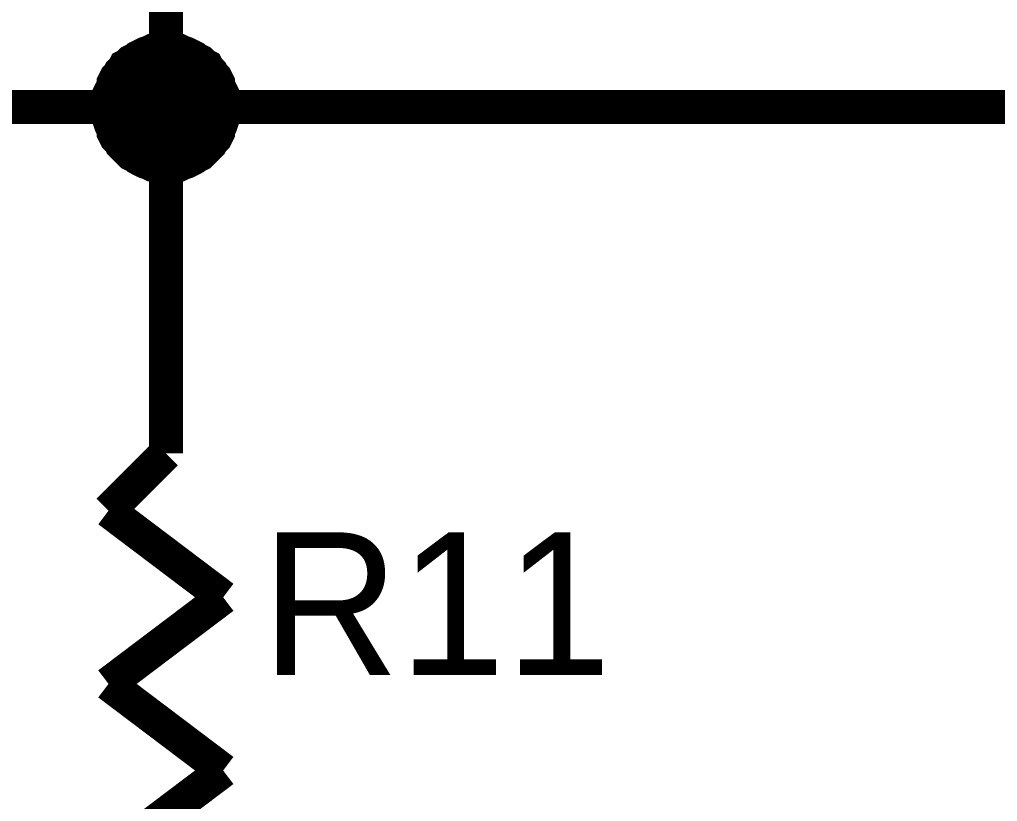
# Model space of a CAD drawing. Header units: millimetres. Extents: x 0 to 19, y 0 to 9.5.
# Drawn here: x 4.5494 to 4.8887, y 1.8589 to 2.1304 of the extents above; entities that cross this region are included whole.
import ezdxf

# ---------------------------------------------------------------- set-up
doc = ezdxf.new("R2010")
doc.units = ezdxf.units.MM
doc.header["$MEASUREMENT"] = 0
doc.layers.add('Sheet', color=255, linetype='Continuous')

msp = doc.modelspace()

# ---------------------------------------------------------------- linework, layer by layer
at = {"layer": 'Sheet'}
for points, const_width in [([(4.60013, 2.19993), (4.60013, 2.10001), (4.60013, 1.99965)], 0.0118), ([(4.58023, 2.10001), (4.58023, 2.10089), (4.58023, 2.10178), (4.58067, 2.1031), (4.58067, 2.10399), (4.58067, 2.10487), (4.58112, 2.10576), (4.58156, 2.10664), (4.582, 2.10753), (4.582, 2.10841), (4.58244, 2.10929), (4.58288, 2.11018), (4.58377, 2.11106), (4.58421, 2.11195), (4.58465, 2.11239), (4.58554, 2.11327), (4.58598, 2.11416), (4.58686, 2.1146), (4.5873, 2.11504), (4.58819, 2.11593), (4.58907, 2.11637), (4.58996, 2.11681), (4.5904, 2.11725), (4.59128, 2.11769), (4.59217, 2.11814), (4.59305, 2.11858), (4.59438, 2.11902), (4.59526, 2.11946), (4.59615, 2.11946), (4.59703, 2.11946), (4.59792, 2.1199), (4.59924, 2.1199), (4.60013, 2.1199)], 0.0118), ([(4.58023, 2.10001), (4.58023, 2.10089), (4.58023, 2.10178), (4.58067, 2.1031), (4.58067, 2.10399), (4.58067, 2.10487), (4.58112, 2.10576), (4.58156, 2.10664), (4.582, 2.10753), (4.582, 2.10841), (4.58244, 2.10929), (4.58288, 2.11018), (4.58377, 2.11106), (4.58421, 2.11195), (4.58465, 2.11239), (4.58554, 2.11327), (4.58598, 2.11416), (4.58686, 2.1146), (4.5873, 2.11504), (4.58819, 2.11593), (4.58907, 2.11637), (4.58996, 2.11681), (4.5904, 2.11725), (4.59128, 2.11769), (4.59217, 2.11814), (4.59305, 2.11858), (4.59438, 2.11902), (4.59526, 2.11946), (4.59615, 2.11946), (4.59703, 2.11946), (4.59792, 2.1199), (4.59924, 2.1199), (4.60013, 2.1199)], 0.0118), ([(4.58023, 2.10001), (4.58023, 2.10089), (4.58023, 2.10178), (4.58067, 2.1031), (4.58067, 2.10399), (4.58067, 2.10487), (4.58112, 2.10576), (4.58156, 2.10664), (4.582, 2.10753), (4.582, 2.10841), (4.58244, 2.10929), (4.58288, 2.11018), (4.58377, 2.11106), (4.58421, 2.11195), (4.58465, 2.11239), (4.58554, 2.11327), (4.58598, 2.11416), (4.58686, 2.1146), (4.5873, 2.11504), (4.58819, 2.11593), (4.58907, 2.11637), (4.58996, 2.11681), (4.5904, 2.11725), (4.59128, 2.11769), (4.59217, 2.11814), (4.59305, 2.11858), (4.59438, 2.11902), (4.59526, 2.11946), (4.59615, 2.11946), (4.59703, 2.11946), (4.59792, 2.1199), (4.59924, 2.1199), (4.60013, 2.1199)], 0.0118), ([(4.58023, 2.10001), (4.58023, 2.10089), (4.58023, 2.10178), (4.58067, 2.1031), (4.58067, 2.10399), (4.58067, 2.10487), (4.58112, 2.10576), (4.58156, 2.10664), (4.582, 2.10753), (4.582, 2.10841), (4.58244, 2.10929), (4.58288, 2.11018), (4.58377, 2.11106), (4.58421, 2.11195), (4.58465, 2.11239), (4.58554, 2.11327), (4.58598, 2.11416), (4.58686, 2.1146), (4.5873, 2.11504), (4.58819, 2.11593), (4.58907, 2.11637), (4.58996, 2.11681), (4.5904, 2.11725), (4.59128, 2.11769), (4.59217, 2.11814), (4.59305, 2.11858), (4.59438, 2.11902), (4.59526, 2.11946), (4.59615, 2.11946), (4.59703, 2.11946), (4.59792, 2.1199), (4.59924, 2.1199), (4.60013, 2.1199)], 0.0118), ([(4.58023, 2.10001), (4.58023, 2.10089), (4.58023, 2.10178), (4.58067, 2.1031), (4.58067, 2.10399), (4.58067, 2.10487), (4.58112, 2.10576), (4.58156, 2.10664), (4.582, 2.10753), (4.582, 2.10841), (4.58244, 2.10929), (4.58288, 2.11018), (4.58377, 2.11106), (4.58421, 2.11195), (4.58465, 2.11239), (4.58554, 2.11327), (4.58598, 2.11416), (4.58686, 2.1146), (4.5873, 2.11504), (4.58819, 2.11593), (4.58907, 2.11637), (4.58996, 2.11681), (4.5904, 2.11725), (4.59128, 2.11769), (4.59217, 2.11814), (4.59305, 2.11858), (4.59438, 2.11902), (4.59526, 2.11946), (4.59615, 2.11946), (4.59703, 2.11946), (4.59792, 2.1199), (4.59924, 2.1199), (4.60013, 2.1199)], 0.0118), ([(4.58023, 2.10001), (4.58023, 2.10089), (4.58023, 2.10178), (4.58067, 2.1031), (4.58067, 2.10399), (4.58067, 2.10487), (4.58112, 2.10576), (4.58156, 2.10664), (4.582, 2.10753), (4.582, 2.10841), (4.58244, 2.10929), (4.58288, 2.11018), (4.58377, 2.11106), (4.58421, 2.11195), (4.58465, 2.11239), (4.58554, 2.11327), (4.58598, 2.11416), (4.58686, 2.1146), (4.5873, 2.11504), (4.58819, 2.11593), (4.58907, 2.11637), (4.58996, 2.11681), (4.5904, 2.11725), (4.59128, 2.11769), (4.59217, 2.11814), (4.59305, 2.11858), (4.59438, 2.11902), (4.59526, 2.11946), (4.59615, 2.11946), (4.59703, 2.11946), (4.59792, 2.1199), (4.59924, 2.1199), (4.60013, 2.1199)], 0.0118), ([(4.60013, 2.1199), (4.60013, 2.1199)], 0.0118), ([(4.60013, 2.1199), (4.60101, 2.1199), (4.60234, 2.1199), (4.60322, 2.11946), (4.6041, 2.11946), (4.60499, 2.11946), (4.60587, 2.11902), (4.6072, 2.11858), (4.60808, 2.11814), (4.60897, 2.11769), (4.60985, 2.11725), (4.61029, 2.11681), (4.61118, 2.11637), (4.61206, 2.11593), (4.61295, 2.11504), (4.61339, 2.1146), (4.61427, 2.11416), (4.61472, 2.11327), (4.6156, 2.11239), (4.61604, 2.11195), (4.61648, 2.11106), (4.61737, 2.11018), (4.61781, 2.10929), (4.61825, 2.10841), (4.61825, 2.10753), (4.61869, 2.10664), (4.61914, 2.10576), (4.61958, 2.10487), (4.61958, 2.10399), (4.61958, 2.1031), (4.62002, 2.10178), (4.62002, 2.10089), (4.62002, 2.10001)], 0.0118), ([(4.60013, 2.1199), (4.60013, 2.1199)], 0.0118), ([(4.60013, 2.1199), (4.60101, 2.1199), (4.60234, 2.1199), (4.60322, 2.11946), (4.6041, 2.11946), (4.60499, 2.11946), (4.60587, 2.11902), (4.6072, 2.11858), (4.60808, 2.11814), (4.60897, 2.11769), (4.60985, 2.11725), (4.61029, 2.11681), (4.61118, 2.11637), (4.61206, 2.11593), (4.61295, 2.11504), (4.61339, 2.1146), (4.61427, 2.11416), (4.61472, 2.11327), (4.6156, 2.11239), (4.61604, 2.11195), (4.61648, 2.11106), (4.61737, 2.11018), (4.61781, 2.10929), (4.61825, 2.10841), (4.61825, 2.10753), (4.61869, 2.10664), (4.61914, 2.10576), (4.61958, 2.10487), (4.61958, 2.10399), (4.61958, 2.1031), (4.62002, 2.10178), (4.62002, 2.10089), (4.62002, 2.10001)], 0.0118), ([(4.60013, 2.1199), (4.60013, 2.1199)], 0.0118), ([(4.60013, 2.1199), (4.60101, 2.1199), (4.60234, 2.1199), (4.60322, 2.11946), (4.6041, 2.11946), (4.60499, 2.11946), (4.60587, 2.11902), (4.6072, 2.11858), (4.60808, 2.11814), (4.60897, 2.11769), (4.60985, 2.11725), (4.61029, 2.11681), (4.61118, 2.11637), (4.61206, 2.11593), (4.61295, 2.11504), (4.61339, 2.1146), (4.61427, 2.11416), (4.61472, 2.11327), (4.6156, 2.11239), (4.61604, 2.11195), (4.61648, 2.11106), (4.61737, 2.11018), (4.61781, 2.10929), (4.61825, 2.10841), (4.61825, 2.10753), (4.61869, 2.10664), (4.61914, 2.10576), (4.61958, 2.10487), (4.61958, 2.10399), (4.61958, 2.1031), (4.62002, 2.10178), (4.62002, 2.10089), (4.62002, 2.10001)], 0.0118), ([(4.60013, 2.1199), (4.60013, 2.1199)], 0.0118), ([(4.60013, 2.1199), (4.60101, 2.1199), (4.60234, 2.1199), (4.60322, 2.11946), (4.6041, 2.11946), (4.60499, 2.11946), (4.60587, 2.11902), (4.6072, 2.11858), (4.60808, 2.11814), (4.60897, 2.11769), (4.60985, 2.11725), (4.61029, 2.11681), (4.61118, 2.11637), (4.61206, 2.11593), (4.61295, 2.11504), (4.61339, 2.1146), (4.61427, 2.11416), (4.61472, 2.11327), (4.6156, 2.11239), (4.61604, 2.11195), (4.61648, 2.11106), (4.61737, 2.11018), (4.61781, 2.10929), (4.61825, 2.10841), (4.61825, 2.10753), (4.61869, 2.10664), (4.61914, 2.10576), (4.61958, 2.10487), (4.61958, 2.10399), (4.61958, 2.1031), (4.62002, 2.10178), (4.62002, 2.10089), (4.62002, 2.10001)], 0.0118), ([(4.60013, 2.1199), (4.60013, 2.1199)], 0.0118), ([(4.60013, 2.1199), (4.60101, 2.1199), (4.60234, 2.1199), (4.60322, 2.11946), (4.6041, 2.11946), (4.60499, 2.11946), (4.60587, 2.11902), (4.6072, 2.11858), (4.60808, 2.11814), (4.60897, 2.11769), (4.60985, 2.11725), (4.61029, 2.11681), (4.61118, 2.11637), (4.61206, 2.11593), (4.61295, 2.11504), (4.61339, 2.1146), (4.61427, 2.11416), (4.61472, 2.11327), (4.6156, 2.11239), (4.61604, 2.11195), (4.61648, 2.11106), (4.61737, 2.11018), (4.61781, 2.10929), (4.61825, 2.10841), (4.61825, 2.10753), (4.61869, 2.10664), (4.61914, 2.10576), (4.61958, 2.10487), (4.61958, 2.10399), (4.61958, 2.1031), (4.62002, 2.10178), (4.62002, 2.10089), (4.62002, 2.10001)], 0.0118), ([(4.60013, 2.1199), (4.60013, 2.1199)], 0.0118), ([(4.60013, 2.1199), (4.60101, 2.1199), (4.60234, 2.1199), (4.60322, 2.11946), (4.6041, 2.11946), (4.60499, 2.11946), (4.60587, 2.11902), (4.6072, 2.11858), (4.60808, 2.11814), (4.60897, 2.11769), (4.60985, 2.11725), (4.61029, 2.11681), (4.61118, 2.11637), (4.61206, 2.11593), (4.61295, 2.11504), (4.61339, 2.1146), (4.61427, 2.11416), (4.61472, 2.11327), (4.6156, 2.11239), (4.61604, 2.11195), (4.61648, 2.11106), (4.61737, 2.11018), (4.61781, 2.10929), (4.61825, 2.10841), (4.61825, 2.10753), (4.61869, 2.10664), (4.61914, 2.10576), (4.61958, 2.10487), (4.61958, 2.10399), (4.61958, 2.1031), (4.62002, 2.10178), (4.62002, 2.10089), (4.62002, 2.10001)], 0.0118), ([(4.58023, 2.10001), (4.58023, 2.10089), (4.58023, 2.10178), (4.58067, 2.1031), (4.58067, 2.10399), (4.58067, 2.10487), (4.58112, 2.10576), (4.58156, 2.10664), (4.582, 2.10753), (4.582, 2.10841), (4.58244, 2.10929), (4.58288, 2.11018), (4.58377, 2.11106), (4.58421, 2.11195), (4.58465, 2.11239), (4.58554, 2.11327), (4.58598, 2.11416), (4.58686, 2.1146), (4.5873, 2.11504), (4.58819, 2.11593), (4.58907, 2.11637), (4.58996, 2.11681), (4.5904, 2.11725), (4.59128, 2.11769), (4.59217, 2.11814), (4.59305, 2.11858), (4.59438, 2.11902), (4.59526, 2.11946), (4.59615, 2.11946), (4.59703, 2.11946), (4.59792, 2.1199), (4.59924, 2.1199), (4.60013, 2.1199)], 0.0039), ([(4.58023, 2.10001), (4.58023, 2.10089), (4.58023, 2.10178), (4.58067, 2.1031), (4.58067, 2.10399), (4.58067, 2.10487), (4.58112, 2.10576), (4.58156, 2.10664), (4.582, 2.10753), (4.582, 2.10841), (4.58244, 2.10929), (4.58288, 2.11018), (4.58377, 2.11106), (4.58421, 2.11195), (4.58465, 2.11239), (4.58554, 2.11327), (4.58598, 2.11416), (4.58686, 2.1146), (4.5873, 2.11504), (4.58819, 2.11593), (4.58907, 2.11637), (4.58996, 2.11681), (4.5904, 2.11725), (4.59128, 2.11769), (4.59217, 2.11814), (4.59305, 2.11858), (4.59438, 2.11902), (4.59526, 2.11946), (4.59615, 2.11946), (4.59703, 2.11946), (4.59792, 2.1199), (4.59924, 2.1199), (4.60013, 2.1199)], 0.0039), ([(4.58023, 2.10001), (4.58023, 2.10089), (4.58023, 2.10178), (4.58067, 2.1031), (4.58067, 2.10399), (4.58067, 2.10487), (4.58112, 2.10576), (4.58156, 2.10664), (4.582, 2.10753), (4.582, 2.10841), (4.58244, 2.10929), (4.58288, 2.11018), (4.58377, 2.11106), (4.58421, 2.11195), (4.58465, 2.11239), (4.58554, 2.11327), (4.58598, 2.11416), (4.58686, 2.1146), (4.5873, 2.11504), (4.58819, 2.11593), (4.58907, 2.11637), (4.58996, 2.11681), (4.5904, 2.11725), (4.59128, 2.11769), (4.59217, 2.11814), (4.59305, 2.11858), (4.59438, 2.11902), (4.59526, 2.11946), (4.59615, 2.11946), (4.59703, 2.11946), (4.59792, 2.1199), (4.59924, 2.1199), (4.60013, 2.1199)], 0.0039), ([(4.58023, 2.10001), (4.58023, 2.10089), (4.58023, 2.10178), (4.58067, 2.1031), (4.58067, 2.10399), (4.58067, 2.10487), (4.58112, 2.10576), (4.58156, 2.10664), (4.582, 2.10753), (4.582, 2.10841), (4.58244, 2.10929), (4.58288, 2.11018), (4.58377, 2.11106), (4.58421, 2.11195), (4.58465, 2.11239), (4.58554, 2.11327), (4.58598, 2.11416), (4.58686, 2.1146), (4.5873, 2.11504), (4.58819, 2.11593), (4.58907, 2.11637), (4.58996, 2.11681), (4.5904, 2.11725), (4.59128, 2.11769), (4.59217, 2.11814), (4.59305, 2.11858), (4.59438, 2.11902), (4.59526, 2.11946), (4.59615, 2.11946), (4.59703, 2.11946), (4.59792, 2.1199), (4.59924, 2.1199), (4.60013, 2.1199)], 0.0039), ([(4.58023, 2.10001), (4.58023, 2.10089), (4.58023, 2.10178), (4.58067, 2.1031), (4.58067, 2.10399), (4.58067, 2.10487), (4.58112, 2.10576), (4.58156, 2.10664), (4.582, 2.10753), (4.582, 2.10841), (4.58244, 2.10929), (4.58288, 2.11018), (4.58377, 2.11106), (4.58421, 2.11195), (4.58465, 2.11239), (4.58554, 2.11327), (4.58598, 2.11416), (4.58686, 2.1146), (4.5873, 2.11504), (4.58819, 2.11593), (4.58907, 2.11637), (4.58996, 2.11681), (4.5904, 2.11725), (4.59128, 2.11769), (4.59217, 2.11814), (4.59305, 2.11858), (4.59438, 2.11902), (4.59526, 2.11946), (4.59615, 2.11946), (4.59703, 2.11946), (4.59792, 2.1199), (4.59924, 2.1199), (4.60013, 2.1199)], 0.0039), ([(4.58023, 2.10001), (4.58023, 2.10089), (4.58023, 2.10178), (4.58067, 2.1031), (4.58067, 2.10399), (4.58067, 2.10487), (4.58112, 2.10576), (4.58156, 2.10664), (4.582, 2.10753), (4.582, 2.10841), (4.58244, 2.10929), (4.58288, 2.11018), (4.58377, 2.11106), (4.58421, 2.11195), (4.58465, 2.11239), (4.58554, 2.11327), (4.58598, 2.11416), (4.58686, 2.1146), (4.5873, 2.11504), (4.58819, 2.11593), (4.58907, 2.11637), (4.58996, 2.11681), (4.5904, 2.11725), (4.59128, 2.11769), (4.59217, 2.11814), (4.59305, 2.11858), (4.59438, 2.11902), (4.59526, 2.11946), (4.59615, 2.11946), (4.59703, 2.11946), (4.59792, 2.1199), (4.59924, 2.1199), (4.60013, 2.1199)], 0.0039), ([(4.60013, 2.1199), (4.60013, 2.1199)], 0.0039), ([(4.60013, 2.1199), (4.60101, 2.1199), (4.60234, 2.1199), (4.60322, 2.11946), (4.6041, 2.11946), (4.60499, 2.11946), (4.60587, 2.11902), (4.6072, 2.11858), (4.60808, 2.11814), (4.60897, 2.11769), (4.60985, 2.11725), (4.61029, 2.11681), (4.61118, 2.11637), (4.61206, 2.11593), (4.61295, 2.11504), (4.61339, 2.1146), (4.61427, 2.11416), (4.61472, 2.11327), (4.6156, 2.11239), (4.61604, 2.11195), (4.61648, 2.11106), (4.61737, 2.11018), (4.61781, 2.10929), (4.61825, 2.10841), (4.61825, 2.10753), (4.61869, 2.10664), (4.61914, 2.10576), (4.61958, 2.10487), (4.61958, 2.10399), (4.61958, 2.1031), (4.62002, 2.10178), (4.62002, 2.10089), (4.62002, 2.10001)], 0.0039), ([(4.60013, 2.1199), (4.60013, 2.1199)], 0.0039), ([(4.60013, 2.1199), (4.60101, 2.1199), (4.60234, 2.1199), (4.60322, 2.11946), (4.6041, 2.11946), (4.60499, 2.11946), (4.60587, 2.11902), (4.6072, 2.11858), (4.60808, 2.11814), (4.60897, 2.11769), (4.60985, 2.11725), (4.61029, 2.11681), (4.61118, 2.11637), (4.61206, 2.11593), (4.61295, 2.11504), (4.61339, 2.1146), (4.61427, 2.11416), (4.61472, 2.11327), (4.6156, 2.11239), (4.61604, 2.11195), (4.61648, 2.11106), (4.61737, 2.11018), (4.61781, 2.10929), (4.61825, 2.10841), (4.61825, 2.10753), (4.61869, 2.10664), (4.61914, 2.10576), (4.61958, 2.10487), (4.61958, 2.10399), (4.61958, 2.1031), (4.62002, 2.10178), (4.62002, 2.10089), (4.62002, 2.10001)], 0.0039), ([(4.60013, 2.1199), (4.60013, 2.1199)], 0.0039), ([(4.60013, 2.1199), (4.60101, 2.1199), (4.60234, 2.1199), (4.60322, 2.11946), (4.6041, 2.11946), (4.60499, 2.11946), (4.60587, 2.11902), (4.6072, 2.11858), (4.60808, 2.11814), (4.60897, 2.11769), (4.60985, 2.11725), (4.61029, 2.11681), (4.61118, 2.11637), (4.61206, 2.11593), (4.61295, 2.11504), (4.61339, 2.1146), (4.61427, 2.11416), (4.61472, 2.11327), (4.6156, 2.11239), (4.61604, 2.11195), (4.61648, 2.11106), (4.61737, 2.11018), (4.61781, 2.10929), (4.61825, 2.10841), (4.61825, 2.10753), (4.61869, 2.10664), (4.61914, 2.10576), (4.61958, 2.10487), (4.61958, 2.10399), (4.61958, 2.1031), (4.62002, 2.10178), (4.62002, 2.10089), (4.62002, 2.10001)], 0.0039), ([(4.60013, 2.1199), (4.60013, 2.1199)], 0.0039), ([(4.60013, 2.1199), (4.60101, 2.1199), (4.60234, 2.1199), (4.60322, 2.11946), (4.6041, 2.11946), (4.60499, 2.11946), (4.60587, 2.11902), (4.6072, 2.11858), (4.60808, 2.11814), (4.60897, 2.11769), (4.60985, 2.11725), (4.61029, 2.11681), (4.61118, 2.11637), (4.61206, 2.11593), (4.61295, 2.11504), (4.61339, 2.1146), (4.61427, 2.11416), (4.61472, 2.11327), (4.6156, 2.11239), (4.61604, 2.11195), (4.61648, 2.11106), (4.61737, 2.11018), (4.61781, 2.10929), (4.61825, 2.10841), (4.61825, 2.10753), (4.61869, 2.10664), (4.61914, 2.10576), (4.61958, 2.10487), (4.61958, 2.10399), (4.61958, 2.1031), (4.62002, 2.10178), (4.62002, 2.10089), (4.62002, 2.10001)], 0.0039), ([(4.60013, 2.1199), (4.60013, 2.1199)], 0.0039), ([(4.60013, 2.1199), (4.60101, 2.1199), (4.60234, 2.1199), (4.60322, 2.11946), (4.6041, 2.11946), (4.60499, 2.11946), (4.60587, 2.11902), (4.6072, 2.11858), (4.60808, 2.11814), (4.60897, 2.11769), (4.60985, 2.11725), (4.61029, 2.11681), (4.61118, 2.11637), (4.61206, 2.11593), (4.61295, 2.11504), (4.61339, 2.1146), (4.61427, 2.11416), (4.61472, 2.11327), (4.6156, 2.11239), (4.61604, 2.11195), (4.61648, 2.11106), (4.61737, 2.11018), (4.61781, 2.10929), (4.61825, 2.10841), (4.61825, 2.10753), (4.61869, 2.10664), (4.61914, 2.10576), (4.61958, 2.10487), (4.61958, 2.10399), (4.61958, 2.1031), (4.62002, 2.10178), (4.62002, 2.10089), (4.62002, 2.10001)], 0.0039), ([(4.60013, 2.1199), (4.60013, 2.1199)], 0.0039), ([(4.60013, 2.1199), (4.60101, 2.1199), (4.60234, 2.1199), (4.60322, 2.11946), (4.6041, 2.11946), (4.60499, 2.11946), (4.60587, 2.11902), (4.6072, 2.11858), (4.60808, 2.11814), (4.60897, 2.11769), (4.60985, 2.11725), (4.61029, 2.11681), (4.61118, 2.11637), (4.61206, 2.11593), (4.61295, 2.11504), (4.61339, 2.1146), (4.61427, 2.11416), (4.61472, 2.11327), (4.6156, 2.11239), (4.61604, 2.11195), (4.61648, 2.11106), (4.61737, 2.11018), (4.61781, 2.10929), (4.61825, 2.10841), (4.61825, 2.10753), (4.61869, 2.10664), (4.61914, 2.10576), (4.61958, 2.10487), (4.61958, 2.10399), (4.61958, 2.1031), (4.62002, 2.10178), (4.62002, 2.10089), (4.62002, 2.10001)], 0.0039), ([(3.50016, 1.89973), (4.30038, 1.89973), (4.30038, 2.10001), (4.60013, 2.10001)], 0.0118), ([(4.60013, 2.07967), (4.59924, 2.07967), (4.59792, 2.07967), (4.59703, 2.08011), (4.59615, 2.08011), (4.59526, 2.08011), (4.59438, 2.08056), (4.59305, 2.081), (4.59217, 2.08144), (4.59128, 2.08188), (4.5904, 2.08233), (4.58996, 2.08277), (4.58907, 2.08321), (4.58819, 2.08365), (4.5873, 2.08454), (4.58686, 2.08498), (4.58598, 2.08586), (4.58554, 2.0863), (4.58465, 2.08719), (4.58421, 2.08807), (4.58377, 2.08851), (4.58288, 2.0894), (4.58244, 2.09028), (4.582, 2.09117), (4.582, 2.09205), (4.58156, 2.09294), (4.58112, 2.09382), (4.58067, 2.09515), (4.58067, 2.09603), (4.58067, 2.09691), (4.58023, 2.0978), (4.58023, 2.09913), (4.58023, 2.10001)], 0.0118), ([(4.58023, 2.10001), (4.58023, 2.10001)], 0.0118), ([(4.60013, 2.07967), (4.59924, 2.07967), (4.59792, 2.07967), (4.59703, 2.08011), (4.59615, 2.08011), (4.59526, 2.08011), (4.59438, 2.08056), (4.59305, 2.081), (4.59217, 2.08144), (4.59128, 2.08188), (4.5904, 2.08233), (4.58996, 2.08277), (4.58907, 2.08321), (4.58819, 2.08365), (4.5873, 2.08454), (4.58686, 2.08498), (4.58598, 2.08586), (4.58554, 2.0863), (4.58465, 2.08719), (4.58421, 2.08807), (4.58377, 2.08851), (4.58288, 2.0894), (4.58244, 2.09028), (4.582, 2.09117), (4.582, 2.09205), (4.58156, 2.09294), (4.58112, 2.09382), (4.58067, 2.09515), (4.58067, 2.09603), (4.58067, 2.09691), (4.58023, 2.0978), (4.58023, 2.09913), (4.58023, 2.10001)], 0.0118), ([(4.58023, 2.10001), (4.58023, 2.10001)], 0.0118), ([(4.60013, 2.07967), (4.59924, 2.07967), (4.59792, 2.07967), (4.59703, 2.08011), (4.59615, 2.08011), (4.59526, 2.08011), (4.59438, 2.08056), (4.59305, 2.081), (4.59217, 2.08144), (4.59128, 2.08188), (4.5904, 2.08233), (4.58996, 2.08277), (4.58907, 2.08321), (4.58819, 2.08365), (4.5873, 2.08454), (4.58686, 2.08498), (4.58598, 2.08586), (4.58554, 2.0863), (4.58465, 2.08719), (4.58421, 2.08807), (4.58377, 2.08851), (4.58288, 2.0894), (4.58244, 2.09028), (4.582, 2.09117), (4.582, 2.09205), (4.58156, 2.09294), (4.58112, 2.09382), (4.58067, 2.09515), (4.58067, 2.09603), (4.58067, 2.09691), (4.58023, 2.0978), (4.58023, 2.09913), (4.58023, 2.10001)], 0.0118), ([(4.58023, 2.10001), (4.58023, 2.10001)], 0.0118), ([(4.60013, 2.07967), (4.59924, 2.07967), (4.59792, 2.07967), (4.59703, 2.08011), (4.59615, 2.08011), (4.59526, 2.08011), (4.59438, 2.08056), (4.59305, 2.081), (4.59217, 2.08144), (4.59128, 2.08188), (4.5904, 2.08233), (4.58996, 2.08277), (4.58907, 2.08321), (4.58819, 2.08365), (4.5873, 2.08454), (4.58686, 2.08498), (4.58598, 2.08586), (4.58554, 2.0863), (4.58465, 2.08719), (4.58421, 2.08807), (4.58377, 2.08851), (4.58288, 2.0894), (4.58244, 2.09028), (4.582, 2.09117), (4.582, 2.09205), (4.58156, 2.09294), (4.58112, 2.09382), (4.58067, 2.09515), (4.58067, 2.09603), (4.58067, 2.09691), (4.58023, 2.0978), (4.58023, 2.09913), (4.58023, 2.10001)], 0.0118), ([(4.58023, 2.10001), (4.58023, 2.10001)], 0.0118), ([(4.60013, 2.07967), (4.59924, 2.07967), (4.59792, 2.07967), (4.59703, 2.08011), (4.59615, 2.08011), (4.59526, 2.08011), (4.59438, 2.08056), (4.59305, 2.081), (4.59217, 2.08144), (4.59128, 2.08188), (4.5904, 2.08233), (4.58996, 2.08277), (4.58907, 2.08321), (4.58819, 2.08365), (4.5873, 2.08454), (4.58686, 2.08498), (4.58598, 2.08586), (4.58554, 2.0863), (4.58465, 2.08719), (4.58421, 2.08807), (4.58377, 2.08851), (4.58288, 2.0894), (4.58244, 2.09028), (4.582, 2.09117), (4.582, 2.09205), (4.58156, 2.09294), (4.58112, 2.09382), (4.58067, 2.09515), (4.58067, 2.09603), (4.58067, 2.09691), (4.58023, 2.0978), (4.58023, 2.09913), (4.58023, 2.10001)], 0.0118), ([(4.58023, 2.10001), (4.58023, 2.10001)], 0.0118), ([(4.60013, 2.07967), (4.59924, 2.07967), (4.59792, 2.07967), (4.59703, 2.08011), (4.59615, 2.08011), (4.59526, 2.08011), (4.59438, 2.08056), (4.59305, 2.081), (4.59217, 2.08144), (4.59128, 2.08188), (4.5904, 2.08233), (4.58996, 2.08277), (4.58907, 2.08321), (4.58819, 2.08365), (4.5873, 2.08454), (4.58686, 2.08498), (4.58598, 2.08586), (4.58554, 2.0863), (4.58465, 2.08719), (4.58421, 2.08807), (4.58377, 2.08851), (4.58288, 2.0894), (4.58244, 2.09028), (4.582, 2.09117), (4.582, 2.09205), (4.58156, 2.09294), (4.58112, 2.09382), (4.58067, 2.09515), (4.58067, 2.09603), (4.58067, 2.09691), (4.58023, 2.0978), (4.58023, 2.09913), (4.58023, 2.10001)], 0.0118), ([(4.58023, 2.10001), (4.58023, 2.10001)], 0.0118), ([(4.62002, 2.10001), (4.62002, 2.09913), (4.62002, 2.0978), (4.61958, 2.09691), (4.61958, 2.09603), (4.61958, 2.09515), (4.61914, 2.09382), (4.61869, 2.09294), (4.61825, 2.09205), (4.61825, 2.09117), (4.61781, 2.09028), (4.61737, 2.0894), (4.61648, 2.08851), (4.61604, 2.08807), (4.6156, 2.08719), (4.61472, 2.0863), (4.61427, 2.08586), (4.61339, 2.08498), (4.61295, 2.08454), (4.61206, 2.08365), (4.61118, 2.08321), (4.61029, 2.08277), (4.60985, 2.08233), (4.60897, 2.08188), (4.60808, 2.08144), (4.6072, 2.081), (4.60587, 2.08056), (4.60499, 2.08011), (4.6041, 2.08011), (4.60322, 2.08011), (4.60234, 2.07967), (4.60101, 2.07967), (4.60013, 2.07967)], 0.0118), ([(4.62002, 2.10001), (4.62002, 2.09913), (4.62002, 2.0978), (4.61958, 2.09691), (4.61958, 2.09603), (4.61958, 2.09515), (4.61914, 2.09382), (4.61869, 2.09294), (4.61825, 2.09205), (4.61825, 2.09117), (4.61781, 2.09028), (4.61737, 2.0894), (4.61648, 2.08851), (4.61604, 2.08807), (4.6156, 2.08719), (4.61472, 2.0863), (4.61427, 2.08586), (4.61339, 2.08498), (4.61295, 2.08454), (4.61206, 2.08365), (4.61118, 2.08321), (4.61029, 2.08277), (4.60985, 2.08233), (4.60897, 2.08188), (4.60808, 2.08144), (4.6072, 2.081), (4.60587, 2.08056), (4.60499, 2.08011), (4.6041, 2.08011), (4.60322, 2.08011), (4.60234, 2.07967), (4.60101, 2.07967), (4.60013, 2.07967)], 0.0118), ([(4.60013, 2.10001), (5.20007, 2.10001), (5.20007, 1.89973)], 0.0118), ([(4.62002, 2.10001), (4.62002, 2.09913), (4.62002, 2.0978), (4.61958, 2.09691), (4.61958, 2.09603), (4.61958, 2.09515), (4.61914, 2.09382), (4.61869, 2.09294), (4.61825, 2.09205), (4.61825, 2.09117), (4.61781, 2.09028), (4.61737, 2.0894), (4.61648, 2.08851), (4.61604, 2.08807), (4.6156, 2.08719), (4.61472, 2.0863), (4.61427, 2.08586), (4.61339, 2.08498), (4.61295, 2.08454), (4.61206, 2.08365), (4.61118, 2.08321), (4.61029, 2.08277), (4.60985, 2.08233), (4.60897, 2.08188), (4.60808, 2.08144), (4.6072, 2.081), (4.60587, 2.08056), (4.60499, 2.08011), (4.6041, 2.08011), (4.60322, 2.08011), (4.60234, 2.07967), (4.60101, 2.07967), (4.60013, 2.07967)], 0.0118), ([(4.62002, 2.10001), (4.62002, 2.09913), (4.62002, 2.0978), (4.61958, 2.09691), (4.61958, 2.09603), (4.61958, 2.09515), (4.61914, 2.09382), (4.61869, 2.09294), (4.61825, 2.09205), (4.61825, 2.09117), (4.61781, 2.09028), (4.61737, 2.0894), (4.61648, 2.08851), (4.61604, 2.08807), (4.6156, 2.08719), (4.61472, 2.0863), (4.61427, 2.08586), (4.61339, 2.08498), (4.61295, 2.08454), (4.61206, 2.08365), (4.61118, 2.08321), (4.61029, 2.08277), (4.60985, 2.08233), (4.60897, 2.08188), (4.60808, 2.08144), (4.6072, 2.081), (4.60587, 2.08056), (4.60499, 2.08011), (4.6041, 2.08011), (4.60322, 2.08011), (4.60234, 2.07967), (4.60101, 2.07967), (4.60013, 2.07967)], 0.0118), ([(4.62002, 2.10001), (4.62002, 2.09913), (4.62002, 2.0978), (4.61958, 2.09691), (4.61958, 2.09603), (4.61958, 2.09515), (4.61914, 2.09382), (4.61869, 2.09294), (4.61825, 2.09205), (4.61825, 2.09117), (4.61781, 2.09028), (4.61737, 2.0894), (4.61648, 2.08851), (4.61604, 2.08807), (4.6156, 2.08719), (4.61472, 2.0863), (4.61427, 2.08586), (4.61339, 2.08498), (4.61295, 2.08454), (4.61206, 2.08365), (4.61118, 2.08321), (4.61029, 2.08277), (4.60985, 2.08233), (4.60897, 2.08188), (4.60808, 2.08144), (4.6072, 2.081), (4.60587, 2.08056), (4.60499, 2.08011), (4.6041, 2.08011), (4.60322, 2.08011), (4.60234, 2.07967), (4.60101, 2.07967), (4.60013, 2.07967)], 0.0118), ([(4.62002, 2.10001), (4.62002, 2.09913), (4.62002, 2.0978), (4.61958, 2.09691), (4.61958, 2.09603), (4.61958, 2.09515), (4.61914, 2.09382), (4.61869, 2.09294), (4.61825, 2.09205), (4.61825, 2.09117), (4.61781, 2.09028), (4.61737, 2.0894), (4.61648, 2.08851), (4.61604, 2.08807), (4.6156, 2.08719), (4.61472, 2.0863), (4.61427, 2.08586), (4.61339, 2.08498), (4.61295, 2.08454), (4.61206, 2.08365), (4.61118, 2.08321), (4.61029, 2.08277), (4.60985, 2.08233), (4.60897, 2.08188), (4.60808, 2.08144), (4.6072, 2.081), (4.60587, 2.08056), (4.60499, 2.08011), (4.6041, 2.08011), (4.60322, 2.08011), (4.60234, 2.07967), (4.60101, 2.07967), (4.60013, 2.07967)], 0.0118), ([(4.62002, 2.10001), (4.62002, 2.10001), (4.62002, 2.10001), (4.62002, 2.10001), (4.62002, 2.10001), (4.62002, 2.10001), (4.62002, 2.10001), (4.62002, 2.10001), (4.62002, 2.10001), (4.62002, 2.10001), (4.62002, 2.10001), (4.62002, 2.10001), (4.62002, 2.10001), (4.62002, 2.10001), (4.62002, 2.10001), (4.62002, 2.10001), (4.62002, 2.10001), (4.62002, 2.10001), (4.62002, 2.10001), (4.62002, 2.10001), (4.62002, 2.10001), (4.62002, 2.10001), (4.62002, 2.10001), (4.62002, 2.10001), (4.62002, 2.10001), (4.62002, 2.10001), (4.62002, 2.10001), (4.62002, 2.10001), (4.62002, 2.10001), (4.62002, 2.10001), (4.62002, 2.10001), (4.62002, 2.10001), (4.62002, 2.10001)], 0.0118), ([(4.62002, 2.10001), (4.62002, 2.10001)], 0.0118), ([(4.62002, 2.10001), (4.62002, 2.10001), (4.62002, 2.10001), (4.62002, 2.10001), (4.62002, 2.10001), (4.62002, 2.10001), (4.62002, 2.10001), (4.62002, 2.10001), (4.62002, 2.10001), (4.62002, 2.10001), (4.62002, 2.10001), (4.62002, 2.10001), (4.62002, 2.10001), (4.62002, 2.10001), (4.62002, 2.10001), (4.62002, 2.10001), (4.62002, 2.10001), (4.62002, 2.10001), (4.62002, 2.10001), (4.62002, 2.10001), (4.62002, 2.10001), (4.62002, 2.10001), (4.62002, 2.10001), (4.62002, 2.10001), (4.62002, 2.10001), (4.62002, 2.10001), (4.62002, 2.10001), (4.62002, 2.10001), (4.62002, 2.10001), (4.62002, 2.10001), (4.62002, 2.10001), (4.62002, 2.10001), (4.62002, 2.10001)], 0.0118), ([(4.62002, 2.10001), (4.62002, 2.10001)], 0.0118), ([(4.62002, 2.10001), (4.62002, 2.10001), (4.62002, 2.10001), (4.62002, 2.10001), (4.62002, 2.10001), (4.62002, 2.10001), (4.62002, 2.10001), (4.62002, 2.10001), (4.62002, 2.10001), (4.62002, 2.10001), (4.62002, 2.10001), (4.62002, 2.10001), (4.62002, 2.10001), (4.62002, 2.10001), (4.62002, 2.10001), (4.62002, 2.10001), (4.62002, 2.10001), (4.62002, 2.10001), (4.62002, 2.10001), (4.62002, 2.10001), (4.62002, 2.10001), (4.62002, 2.10001), (4.62002, 2.10001), (4.62002, 2.10001), (4.62002, 2.10001), (4.62002, 2.10001), (4.62002, 2.10001), (4.62002, 2.10001), (4.62002, 2.10001), (4.62002, 2.10001), (4.62002, 2.10001), (4.62002, 2.10001), (4.62002, 2.10001)], 0.0118), ([(4.62002, 2.10001), (4.62002, 2.10001)], 0.0118), ([(4.62002, 2.10001), (4.62002, 2.10001), (4.62002, 2.10001), (4.62002, 2.10001), (4.62002, 2.10001), (4.62002, 2.10001), (4.62002, 2.10001), (4.62002, 2.10001), (4.62002, 2.10001), (4.62002, 2.10001), (4.62002, 2.10001), (4.62002, 2.10001), (4.62002, 2.10001), (4.62002, 2.10001), (4.62002, 2.10001), (4.62002, 2.10001), (4.62002, 2.10001), (4.62002, 2.10001), (4.62002, 2.10001), (4.62002, 2.10001), (4.62002, 2.10001), (4.62002, 2.10001), (4.62002, 2.10001), (4.62002, 2.10001), (4.62002, 2.10001), (4.62002, 2.10001), (4.62002, 2.10001), (4.62002, 2.10001), (4.62002, 2.10001), (4.62002, 2.10001), (4.62002, 2.10001), (4.62002, 2.10001), (4.62002, 2.10001)], 0.0118), ([(4.62002, 2.10001), (4.62002, 2.10001)], 0.0118), ([(4.62002, 2.10001), (4.62002, 2.10001), (4.62002, 2.10001), (4.62002, 2.10001), (4.62002, 2.10001), (4.62002, 2.10001), (4.62002, 2.10001), (4.62002, 2.10001), (4.62002, 2.10001), (4.62002, 2.10001), (4.62002, 2.10001), (4.62002, 2.10001), (4.62002, 2.10001), (4.62002, 2.10001), (4.62002, 2.10001), (4.62002, 2.10001), (4.62002, 2.10001), (4.62002, 2.10001), (4.62002, 2.10001), (4.62002, 2.10001), (4.62002, 2.10001), (4.62002, 2.10001), (4.62002, 2.10001), (4.62002, 2.10001), (4.62002, 2.10001), (4.62002, 2.10001), (4.62002, 2.10001), (4.62002, 2.10001), (4.62002, 2.10001), (4.62002, 2.10001), (4.62002, 2.10001), (4.62002, 2.10001), (4.62002, 2.10001)], 0.0118), ([(4.62002, 2.10001), (4.62002, 2.10001)], 0.0118), ([(4.62002, 2.10001), (4.62002, 2.10001), (4.62002, 2.10001), (4.62002, 2.10001), (4.62002, 2.10001), (4.62002, 2.10001), (4.62002, 2.10001), (4.62002, 2.10001), (4.62002, 2.10001), (4.62002, 2.10001), (4.62002, 2.10001), (4.62002, 2.10001), (4.62002, 2.10001), (4.62002, 2.10001), (4.62002, 2.10001), (4.62002, 2.10001), (4.62002, 2.10001), (4.62002, 2.10001), (4.62002, 2.10001), (4.62002, 2.10001), (4.62002, 2.10001), (4.62002, 2.10001), (4.62002, 2.10001), (4.62002, 2.10001), (4.62002, 2.10001), (4.62002, 2.10001), (4.62002, 2.10001), (4.62002, 2.10001), (4.62002, 2.10001), (4.62002, 2.10001), (4.62002, 2.10001), (4.62002, 2.10001), (4.62002, 2.10001)], 0.0118), ([(4.62002, 2.10001), (4.62002, 2.10001)], 0.0118), ([(4.60013, 2.07967), (4.59924, 2.07967), (4.59792, 2.07967), (4.59703, 2.08011), (4.59615, 2.08011), (4.59526, 2.08011), (4.59438, 2.08056), (4.59305, 2.081), (4.59217, 2.08144), (4.59128, 2.08188), (4.5904, 2.08233), (4.58996, 2.08277), (4.58907, 2.08321), (4.58819, 2.08365), (4.5873, 2.08454), (4.58686, 2.08498), (4.58598, 2.08586), (4.58554, 2.0863), (4.58465, 2.08719), (4.58421, 2.08807), (4.58377, 2.08851), (4.58288, 2.0894), (4.58244, 2.09028), (4.582, 2.09117), (4.582, 2.09205), (4.58156, 2.09294), (4.58112, 2.09382), (4.58067, 2.09515), (4.58067, 2.09603), (4.58067, 2.09691), (4.58023, 2.0978), (4.58023, 2.09913), (4.58023, 2.10001)], 0.0039), ([(4.58023, 2.10001), (4.58023, 2.10001)], 0.0039), ([(4.60013, 2.07967), (4.59924, 2.07967), (4.59792, 2.07967), (4.59703, 2.08011), (4.59615, 2.08011), (4.59526, 2.08011), (4.59438, 2.08056), (4.59305, 2.081), (4.59217, 2.08144), (4.59128, 2.08188), (4.5904, 2.08233), (4.58996, 2.08277), (4.58907, 2.08321), (4.58819, 2.08365), (4.5873, 2.08454), (4.58686, 2.08498), (4.58598, 2.08586), (4.58554, 2.0863), (4.58465, 2.08719), (4.58421, 2.08807), (4.58377, 2.08851), (4.58288, 2.0894), (4.58244, 2.09028), (4.582, 2.09117), (4.582, 2.09205), (4.58156, 2.09294), (4.58112, 2.09382), (4.58067, 2.09515), (4.58067, 2.09603), (4.58067, 2.09691), (4.58023, 2.0978), (4.58023, 2.09913), (4.58023, 2.10001)], 0.0039), ([(4.58023, 2.10001), (4.58023, 2.10001)], 0.0039), ([(4.60013, 2.07967), (4.59924, 2.07967), (4.59792, 2.07967), (4.59703, 2.08011), (4.59615, 2.08011), (4.59526, 2.08011), (4.59438, 2.08056), (4.59305, 2.081), (4.59217, 2.08144), (4.59128, 2.08188), (4.5904, 2.08233), (4.58996, 2.08277), (4.58907, 2.08321), (4.58819, 2.08365), (4.5873, 2.08454), (4.58686, 2.08498), (4.58598, 2.08586), (4.58554, 2.0863), (4.58465, 2.08719), (4.58421, 2.08807), (4.58377, 2.08851), (4.58288, 2.0894), (4.58244, 2.09028), (4.582, 2.09117), (4.582, 2.09205), (4.58156, 2.09294), (4.58112, 2.09382), (4.58067, 2.09515), (4.58067, 2.09603), (4.58067, 2.09691), (4.58023, 2.0978), (4.58023, 2.09913), (4.58023, 2.10001)], 0.0039), ([(4.58023, 2.10001), (4.58023, 2.10001)], 0.0039), ([(4.60013, 2.07967), (4.59924, 2.07967), (4.59792, 2.07967), (4.59703, 2.08011), (4.59615, 2.08011), (4.59526, 2.08011), (4.59438, 2.08056), (4.59305, 2.081), (4.59217, 2.08144), (4.59128, 2.08188), (4.5904, 2.08233), (4.58996, 2.08277), (4.58907, 2.08321), (4.58819, 2.08365), (4.5873, 2.08454), (4.58686, 2.08498), (4.58598, 2.08586), (4.58554, 2.0863), (4.58465, 2.08719), (4.58421, 2.08807), (4.58377, 2.08851), (4.58288, 2.0894), (4.58244, 2.09028), (4.582, 2.09117), (4.582, 2.09205), (4.58156, 2.09294), (4.58112, 2.09382), (4.58067, 2.09515), (4.58067, 2.09603), (4.58067, 2.09691), (4.58023, 2.0978), (4.58023, 2.09913), (4.58023, 2.10001)], 0.0039), ([(4.58023, 2.10001), (4.58023, 2.10001)], 0.0039), ([(4.60013, 2.07967), (4.59924, 2.07967), (4.59792, 2.07967), (4.59703, 2.08011), (4.59615, 2.08011), (4.59526, 2.08011), (4.59438, 2.08056), (4.59305, 2.081), (4.59217, 2.08144), (4.59128, 2.08188), (4.5904, 2.08233), (4.58996, 2.08277), (4.58907, 2.08321), (4.58819, 2.08365), (4.5873, 2.08454), (4.58686, 2.08498), (4.58598, 2.08586), (4.58554, 2.0863), (4.58465, 2.08719), (4.58421, 2.08807), (4.58377, 2.08851), (4.58288, 2.0894), (4.58244, 2.09028), (4.582, 2.09117), (4.582, 2.09205), (4.58156, 2.09294), (4.58112, 2.09382), (4.58067, 2.09515), (4.58067, 2.09603), (4.58067, 2.09691), (4.58023, 2.0978), (4.58023, 2.09913), (4.58023, 2.10001)], 0.0039), ([(4.58023, 2.10001), (4.58023, 2.10001)], 0.0039), ([(4.60013, 2.07967), (4.59924, 2.07967), (4.59792, 2.07967), (4.59703, 2.08011), (4.59615, 2.08011), (4.59526, 2.08011), (4.59438, 2.08056), (4.59305, 2.081), (4.59217, 2.08144), (4.59128, 2.08188), (4.5904, 2.08233), (4.58996, 2.08277), (4.58907, 2.08321), (4.58819, 2.08365), (4.5873, 2.08454), (4.58686, 2.08498), (4.58598, 2.08586), (4.58554, 2.0863), (4.58465, 2.08719), (4.58421, 2.08807), (4.58377, 2.08851), (4.58288, 2.0894), (4.58244, 2.09028), (4.582, 2.09117), (4.582, 2.09205), (4.58156, 2.09294), (4.58112, 2.09382), (4.58067, 2.09515), (4.58067, 2.09603), (4.58067, 2.09691), (4.58023, 2.0978), (4.58023, 2.09913), (4.58023, 2.10001)], 0.0039), ([(4.58023, 2.10001), (4.58023, 2.10001)], 0.0039), ([(4.62002, 2.10001), (4.62002, 2.09913), (4.62002, 2.0978), (4.61958, 2.09691), (4.61958, 2.09603), (4.61958, 2.09515), (4.61914, 2.09382), (4.61869, 2.09294), (4.61825, 2.09205), (4.61825, 2.09117), (4.61781, 2.09028), (4.61737, 2.0894), (4.61648, 2.08851), (4.61604, 2.08807), (4.6156, 2.08719), (4.61472, 2.0863), (4.61427, 2.08586), (4.61339, 2.08498), (4.61295, 2.08454), (4.61206, 2.08365), (4.61118, 2.08321), (4.61029, 2.08277), (4.60985, 2.08233), (4.60897, 2.08188), (4.60808, 2.08144), (4.6072, 2.081), (4.60587, 2.08056), (4.60499, 2.08011), (4.6041, 2.08011), (4.60322, 2.08011), (4.60234, 2.07967), (4.60101, 2.07967), (4.60013, 2.07967)], 0.0039), ([(4.62002, 2.10001), (4.62002, 2.09913), (4.62002, 2.0978), (4.61958, 2.09691), (4.61958, 2.09603), (4.61958, 2.09515), (4.61914, 2.09382), (4.61869, 2.09294), (4.61825, 2.09205), (4.61825, 2.09117), (4.61781, 2.09028), (4.61737, 2.0894), (4.61648, 2.08851), (4.61604, 2.08807), (4.6156, 2.08719), (4.61472, 2.0863), (4.61427, 2.08586), (4.61339, 2.08498), (4.61295, 2.08454), (4.61206, 2.08365), (4.61118, 2.08321), (4.61029, 2.08277), (4.60985, 2.08233), (4.60897, 2.08188), (4.60808, 2.08144), (4.6072, 2.081), (4.60587, 2.08056), (4.60499, 2.08011), (4.6041, 2.08011), (4.60322, 2.08011), (4.60234, 2.07967), (4.60101, 2.07967), (4.60013, 2.07967)], 0.0039), ([(4.62002, 2.10001), (4.62002, 2.09913), (4.62002, 2.0978), (4.61958, 2.09691), (4.61958, 2.09603), (4.61958, 2.09515), (4.61914, 2.09382), (4.61869, 2.09294), (4.61825, 2.09205), (4.61825, 2.09117), (4.61781, 2.09028), (4.61737, 2.0894), (4.61648, 2.08851), (4.61604, 2.08807), (4.6156, 2.08719), (4.61472, 2.0863), (4.61427, 2.08586), (4.61339, 2.08498), (4.61295, 2.08454), (4.61206, 2.08365), (4.61118, 2.08321), (4.61029, 2.08277), (4.60985, 2.08233), (4.60897, 2.08188), (4.60808, 2.08144), (4.6072, 2.081), (4.60587, 2.08056), (4.60499, 2.08011), (4.6041, 2.08011), (4.60322, 2.08011), (4.60234, 2.07967), (4.60101, 2.07967), (4.60013, 2.07967)], 0.0039), ([(4.62002, 2.10001), (4.62002, 2.09913), (4.62002, 2.0978), (4.61958, 2.09691), (4.61958, 2.09603), (4.61958, 2.09515), (4.61914, 2.09382), (4.61869, 2.09294), (4.61825, 2.09205), (4.61825, 2.09117), (4.61781, 2.09028), (4.61737, 2.0894), (4.61648, 2.08851), (4.61604, 2.08807), (4.6156, 2.08719), (4.61472, 2.0863), (4.61427, 2.08586), (4.61339, 2.08498), (4.61295, 2.08454), (4.61206, 2.08365), (4.61118, 2.08321), (4.61029, 2.08277), (4.60985, 2.08233), (4.60897, 2.08188), (4.60808, 2.08144), (4.6072, 2.081), (4.60587, 2.08056), (4.60499, 2.08011), (4.6041, 2.08011), (4.60322, 2.08011), (4.60234, 2.07967), (4.60101, 2.07967), (4.60013, 2.07967)], 0.0039), ([(4.62002, 2.10001), (4.62002, 2.09913), (4.62002, 2.0978), (4.61958, 2.09691), (4.61958, 2.09603), (4.61958, 2.09515), (4.61914, 2.09382), (4.61869, 2.09294), (4.61825, 2.09205), (4.61825, 2.09117), (4.61781, 2.09028), (4.61737, 2.0894), (4.61648, 2.08851), (4.61604, 2.08807), (4.6156, 2.08719), (4.61472, 2.0863), (4.61427, 2.08586), (4.61339, 2.08498), (4.61295, 2.08454), (4.61206, 2.08365), (4.61118, 2.08321), (4.61029, 2.08277), (4.60985, 2.08233), (4.60897, 2.08188), (4.60808, 2.08144), (4.6072, 2.081), (4.60587, 2.08056), (4.60499, 2.08011), (4.6041, 2.08011), (4.60322, 2.08011), (4.60234, 2.07967), (4.60101, 2.07967), (4.60013, 2.07967)], 0.0039), ([(4.62002, 2.10001), (4.62002, 2.09913), (4.62002, 2.0978), (4.61958, 2.09691), (4.61958, 2.09603), (4.61958, 2.09515), (4.61914, 2.09382), (4.61869, 2.09294), (4.61825, 2.09205), (4.61825, 2.09117), (4.61781, 2.09028), (4.61737, 2.0894), (4.61648, 2.08851), (4.61604, 2.08807), (4.6156, 2.08719), (4.61472, 2.0863), (4.61427, 2.08586), (4.61339, 2.08498), (4.61295, 2.08454), (4.61206, 2.08365), (4.61118, 2.08321), (4.61029, 2.08277), (4.60985, 2.08233), (4.60897, 2.08188), (4.60808, 2.08144), (4.6072, 2.081), (4.60587, 2.08056), (4.60499, 2.08011), (4.6041, 2.08011), (4.60322, 2.08011), (4.60234, 2.07967), (4.60101, 2.07967), (4.60013, 2.07967)], 0.0039), ([(4.62002, 2.10001), (4.62002, 2.10001), (4.62002, 2.10001), (4.62002, 2.10001), (4.62002, 2.10001), (4.62002, 2.10001), (4.62002, 2.10001), (4.62002, 2.10001), (4.62002, 2.10001), (4.62002, 2.10001), (4.62002, 2.10001), (4.62002, 2.10001), (4.62002, 2.10001), (4.62002, 2.10001), (4.62002, 2.10001), (4.62002, 2.10001), (4.62002, 2.10001), (4.62002, 2.10001), (4.62002, 2.10001), (4.62002, 2.10001), (4.62002, 2.10001), (4.62002, 2.10001), (4.62002, 2.10001), (4.62002, 2.10001), (4.62002, 2.10001), (4.62002, 2.10001), (4.62002, 2.10001), (4.62002, 2.10001), (4.62002, 2.10001), (4.62002, 2.10001), (4.62002, 2.10001), (4.62002, 2.10001), (4.62002, 2.10001)], 0.0039), ([(4.62002, 2.10001), (4.62002, 2.10001)], 0.0039), ([(4.62002, 2.10001), (4.62002, 2.10001), (4.62002, 2.10001), (4.62002, 2.10001), (4.62002, 2.10001), (4.62002, 2.10001), (4.62002, 2.10001), (4.62002, 2.10001), (4.62002, 2.10001), (4.62002, 2.10001), (4.62002, 2.10001), (4.62002, 2.10001), (4.62002, 2.10001), (4.62002, 2.10001), (4.62002, 2.10001), (4.62002, 2.10001), (4.62002, 2.10001), (4.62002, 2.10001), (4.62002, 2.10001), (4.62002, 2.10001), (4.62002, 2.10001), (4.62002, 2.10001), (4.62002, 2.10001), (4.62002, 2.10001), (4.62002, 2.10001), (4.62002, 2.10001), (4.62002, 2.10001), (4.62002, 2.10001), (4.62002, 2.10001), (4.62002, 2.10001), (4.62002, 2.10001), (4.62002, 2.10001), (4.62002, 2.10001)], 0.0039), ([(4.62002, 2.10001), (4.62002, 2.10001)], 0.0039), ([(4.62002, 2.10001), (4.62002, 2.10001), (4.62002, 2.10001), (4.62002, 2.10001), (4.62002, 2.10001), (4.62002, 2.10001), (4.62002, 2.10001), (4.62002, 2.10001), (4.62002, 2.10001), (4.62002, 2.10001), (4.62002, 2.10001), (4.62002, 2.10001), (4.62002, 2.10001), (4.62002, 2.10001), (4.62002, 2.10001), (4.62002, 2.10001), (4.62002, 2.10001), (4.62002, 2.10001), (4.62002, 2.10001), (4.62002, 2.10001), (4.62002, 2.10001), (4.62002, 2.10001), (4.62002, 2.10001), (4.62002, 2.10001), (4.62002, 2.10001), (4.62002, 2.10001), (4.62002, 2.10001), (4.62002, 2.10001), (4.62002, 2.10001), (4.62002, 2.10001), (4.62002, 2.10001), (4.62002, 2.10001), (4.62002, 2.10001)], 0.0039), ([(4.62002, 2.10001), (4.62002, 2.10001)], 0.0039), ([(4.62002, 2.10001), (4.62002, 2.10001), (4.62002, 2.10001), (4.62002, 2.10001), (4.62002, 2.10001), (4.62002, 2.10001), (4.62002, 2.10001), (4.62002, 2.10001), (4.62002, 2.10001), (4.62002, 2.10001), (4.62002, 2.10001), (4.62002, 2.10001), (4.62002, 2.10001), (4.62002, 2.10001), (4.62002, 2.10001), (4.62002, 2.10001), (4.62002, 2.10001), (4.62002, 2.10001), (4.62002, 2.10001), (4.62002, 2.10001), (4.62002, 2.10001), (4.62002, 2.10001), (4.62002, 2.10001), (4.62002, 2.10001), (4.62002, 2.10001), (4.62002, 2.10001), (4.62002, 2.10001), (4.62002, 2.10001), (4.62002, 2.10001), (4.62002, 2.10001), (4.62002, 2.10001), (4.62002, 2.10001), (4.62002, 2.10001)], 0.0039), ([(4.62002, 2.10001), (4.62002, 2.10001)], 0.0039), ([(4.62002, 2.10001), (4.62002, 2.10001), (4.62002, 2.10001), (4.62002, 2.10001), (4.62002, 2.10001), (4.62002, 2.10001), (4.62002, 2.10001), (4.62002, 2.10001), (4.62002, 2.10001), (4.62002, 2.10001), (4.62002, 2.10001), (4.62002, 2.10001), (4.62002, 2.10001), (4.62002, 2.10001), (4.62002, 2.10001), (4.62002, 2.10001), (4.62002, 2.10001), (4.62002, 2.10001), (4.62002, 2.10001), (4.62002, 2.10001), (4.62002, 2.10001), (4.62002, 2.10001), (4.62002, 2.10001), (4.62002, 2.10001), (4.62002, 2.10001), (4.62002, 2.10001), (4.62002, 2.10001), (4.62002, 2.10001), (4.62002, 2.10001), (4.62002, 2.10001), (4.62002, 2.10001), (4.62002, 2.10001), (4.62002, 2.10001)], 0.0039), ([(4.62002, 2.10001), (4.62002, 2.10001)], 0.0039), ([(4.62002, 2.10001), (4.62002, 2.10001), (4.62002, 2.10001), (4.62002, 2.10001), (4.62002, 2.10001), (4.62002, 2.10001), (4.62002, 2.10001), (4.62002, 2.10001), (4.62002, 2.10001), (4.62002, 2.10001), (4.62002, 2.10001), (4.62002, 2.10001), (4.62002, 2.10001), (4.62002, 2.10001), (4.62002, 2.10001), (4.62002, 2.10001), (4.62002, 2.10001), (4.62002, 2.10001), (4.62002, 2.10001), (4.62002, 2.10001), (4.62002, 2.10001), (4.62002, 2.10001), (4.62002, 2.10001), (4.62002, 2.10001), (4.62002, 2.10001), (4.62002, 2.10001), (4.62002, 2.10001), (4.62002, 2.10001), (4.62002, 2.10001), (4.62002, 2.10001), (4.62002, 2.10001), (4.62002, 2.10001), (4.62002, 2.10001)], 0.0039), ([(4.62002, 2.10001), (4.62002, 2.10001)], 0.0039), ([(4.60013, 1.97976), (4.60013, 1.99965)], 0.0118), ([(4.60013, 1.97976), (4.58023, 1.95986)], 0.0118), ([(4.58023, 1.95986), (4.62002, 1.9298)], 0.0118), ([(4.62002, 1.9298), (4.58023, 1.89973)], 0.0118), ([(4.58023, 1.89973), (4.62002, 1.86967)], 0.0118), ([(4.62002, 1.86967), (4.58023, 1.83961)], 0.0118)]:
    msp.add_lwpolyline(points, dxfattribs=dict(at, const_width=const_width))
at = {"layer": 'Sheet', "const_width": 0.02}
msp.add_lwpolyline([(4.59, 2.1, 1), (4.61, 2.1, 1)], format="xyb", close=True, dxfattribs=at)

# ---------------------------------------------------------------- texts
at = {"layer": 'Sheet'}
msp.add_text('R11', height=0.049516, dxfattribs=at).set_placement((4.63328, 1.90283))

doc.saveas('drawing.dxf')
